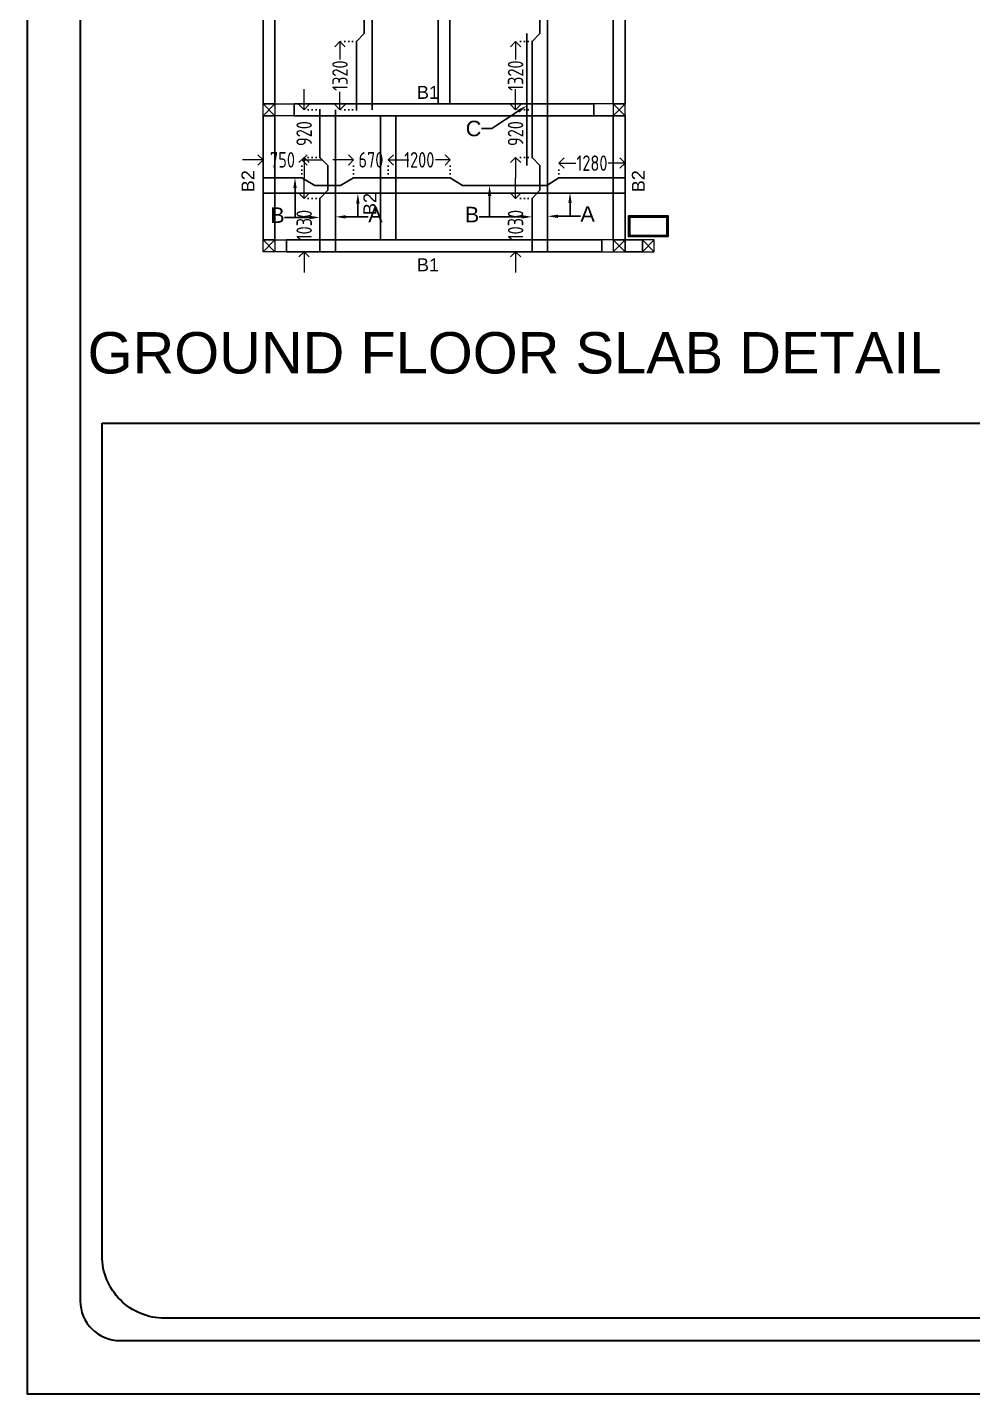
# Model space of a CAD drawing. Header units: inches. Extents: x -605 to 2991212, y -2872845 to 0.
# Drawn here: x 2800878 to 2819163, y -2153550 to -2127129 of the extents above; entities that cross this region are included whole.
import ezdxf
from ezdxf import colors
from ezdxf.entities.mleader import LeaderData, LeaderLine
from ezdxf.enums import TextEntityAlignment as Align
from ezdxf.math import Vec2, Vec3

# ---------------------------------------------------------------- set-up
doc = ezdxf.new("R2010")
doc.units = ezdxf.units.IN
doc.header["$LTSCALE"] = 600
doc.header["$MEASUREMENT"] = 0
doc.linetypes.add('DOT2', pattern=[0.125, 0, -0.125])
for name, color, linetype, lineweight in [('rDIMension', 1, 'Continuous', 18), ('rRCC 2', 40, 'Continuous', 15), ('rREINF 1', 1, 'Continuous', 25), ('rSHEET', 2, 'Continuous', 30)]:
    doc.layers.add(name, color=color, linetype=linetype, lineweight=lineweight)
doc.styles.add('DIM', font='geniso.shx', dxfattribs={"width": 0.85})
doc.styles.get("Standard").update_dxf_attribs({"font": 'arial.ttf'})
doc.dimstyles.new('ST-100', dxfattribs={"dimscale": 100, "dimtxt": 2.5, "dimasz": 2, "dimexe": 0.18, "dimexo": 0.0625, "dimgap": 0.2, "dimtad": 0, "dimdec": 0, "dimzin": 0, "dimdsep": 46, "dimtxsty": 'DIM', "dimblk": 'OPEN90', "dimcen": 0.09, "dimclrd": 256, "dimclrt": 7, "dimadec": 0, "dimazin": 0, "dimtfac": 1, "dimtdec": 0, "dimtofl": 0, "dimtmove": 0, "dimatfit": 3, "dimldrblk": 'OPEN90', "dimfxl": 1, "dimtolj": 1, "dimtzin": 0, "dimlwd": -1, "dimarcsym": 0})

# ---------------------------------------------------------------- blocks, each defined once
blk = doc.blocks.new('_Open90')
at = {"color": 0, "linetype": 'ByBlock', "lineweight": -2}
for p, q in [((0, 0), (-1, 0)), ((-0.5, 0.5), (0, 0)), ((0, 0), (-0.5, -0.5))]:
    blk.add_line(p, q, dxfattribs=at)
blk = doc.blocks.new('*D196')
at = {"layer": 'Defpoints', "color": 0, "linetype": 'ByBlock', "transparency": 16777216}
for p in [(2806233, -2128724), (2806538, -2128724), (2806538, -2129644)]:
    blk.add_point(p, dxfattribs=at)
at = {"layer": 'rDIMension', "transparency": 16777216}
for p, q in [((2806233, -2128524), (2806233, -2128324)), ((2806233, -2129844), (2806233, -2130044))]:
    blk.add_line(p, q, dxfattribs=at)
at = {"layer": 'rDIMension', "color": 0, "linetype": 'DOT2', "lineweight": -2, "transparency": 16777216}
for p, q in [((2806538, -2128724), (2806233, -2128724)), ((2806538, -2129644), (2806233, -2129644))]:
    blk.add_line(p, q, dxfattribs=at)
at = {"layer": 'rDIMension', "linetype": 'ByBlock', "transparency": 16777216, "xscale": 200, "yscale": 200, "zscale": 200}
for p, rotation in [((2806233, -2128724), 270), ((2806233, -2129644), 90)]:
    blk.add_blockref('_Open90', p, dxfattribs=dict(at, rotation=rotation))
at = {"layer": 'rDIMension', "color": 7, "linetype": 'ByBlock', "transparency": 16777216, "insert": (2806233, -2129184), "char_height": 300, "attachment_point": 5, "rotation": 90, "style": 'DIM'}
blk.add_mtext('\\A1;920', dxfattribs=at)
blk = doc.blocks.new('*D197')
at = {"layer": 'Defpoints', "color": 0, "linetype": 'ByBlock', "transparency": 16777216}
for p in [(2806233, -2130439), (2806538, -2130439), (2806538, -2131469)]:
    blk.add_point(p, dxfattribs=at)
at = {"layer": 'rDIMension', "transparency": 16777216}
for p, q in [((2806233, -2130239), (2806233, -2130039)), ((2806233, -2131669), (2806233, -2131869))]:
    blk.add_line(p, q, dxfattribs=at)
at = {"layer": 'rDIMension', "color": 0, "linetype": 'DOT2', "lineweight": -2, "transparency": 16777216}
for p, q in [((2806538, -2130439), (2806233, -2130439)), ((2806538, -2131469), (2806233, -2131469))]:
    blk.add_line(p, q, dxfattribs=at)
at = {"layer": 'rDIMension', "linetype": 'ByBlock', "transparency": 16777216, "xscale": 200, "yscale": 200, "zscale": 200}
for p, rotation in [((2806233, -2130439), 270), ((2806233, -2131469), 90)]:
    blk.add_blockref('_Open90', p, dxfattribs=dict(at, rotation=rotation))
at = {"layer": 'rDIMension', "color": 7, "linetype": 'ByBlock', "transparency": 16777216, "insert": (2806233, -2130954), "char_height": 300, "attachment_point": 5, "rotation": 90, "style": 'DIM'}
blk.add_mtext('\\A1;1030', dxfattribs=at)
blk = doc.blocks.new('*D198')
at = {"layer": 'Defpoints', "color": 0, "linetype": 'ByBlock', "transparency": 16777216}
for p in [(2810322, -2128724), (2810642, -2128724), (2810642, -2129644)]:
    blk.add_point(p, dxfattribs=at)
at = {"layer": 'rDIMension', "transparency": 16777216}
for p, q in [((2810322, -2128524), (2810322, -2128324)), ((2810322, -2129844), (2810322, -2130044))]:
    blk.add_line(p, q, dxfattribs=at)
at = {"layer": 'rDIMension', "color": 0, "linetype": 'DOT2', "lineweight": -2, "transparency": 16777216}
for p, q in [((2810642, -2128724), (2810322, -2128724)), ((2810642, -2129644), (2810322, -2129644))]:
    blk.add_line(p, q, dxfattribs=at)
at = {"layer": 'rDIMension', "linetype": 'ByBlock', "transparency": 16777216, "xscale": 200, "yscale": 200, "zscale": 200}
for p, rotation in [((2810322, -2128724), 270), ((2810322, -2129644), 90)]:
    blk.add_blockref('_Open90', p, dxfattribs=dict(at, rotation=rotation))
at = {"layer": 'rDIMension', "color": 7, "linetype": 'ByBlock', "transparency": 16777216, "insert": (2810322, -2129184), "char_height": 300, "attachment_point": 5, "rotation": 90, "style": 'DIM'}
blk.add_mtext('\\A1;920', dxfattribs=at)
blk = doc.blocks.new('*D199')
at = {"layer": 'Defpoints', "color": 0, "linetype": 'ByBlock', "transparency": 16777216}
for p in [(2810322, -2130439), (2810642, -2130439), (2810642, -2131469)]:
    blk.add_point(p, dxfattribs=at)
at = {"layer": 'rDIMension', "transparency": 16777216}
for p, q in [((2810322, -2130239), (2810322, -2130039)), ((2810322, -2131669), (2810322, -2131869))]:
    blk.add_line(p, q, dxfattribs=at)
at = {"layer": 'rDIMension', "color": 0, "linetype": 'DOT2', "lineweight": -2, "transparency": 16777216}
for p, q in [((2810642, -2130439), (2810322, -2130439)), ((2810642, -2131469), (2810322, -2131469))]:
    blk.add_line(p, q, dxfattribs=at)
at = {"layer": 'rDIMension', "linetype": 'ByBlock', "transparency": 16777216, "xscale": 200, "yscale": 200, "zscale": 200}
for p, rotation in [((2810322, -2130439), 270), ((2810322, -2131469), 90)]:
    blk.add_blockref('_Open90', p, dxfattribs=dict(at, rotation=rotation))
at = {"layer": 'rDIMension', "color": 7, "linetype": 'ByBlock', "transparency": 16777216, "insert": (2810322, -2130954), "char_height": 300, "attachment_point": 5, "rotation": 90, "style": 'DIM'}
blk.add_mtext('\\A1;1030', dxfattribs=at)
blk = doc.blocks.new('*D200')
at = {"layer": 'Defpoints', "color": 0, "linetype": 'ByBlock', "transparency": 16777216}
for p in [(2805439, -2129692), (2805439, -2130039), (2806189, -2130039)]:
    blk.add_point(p, dxfattribs=at)
at = {"layer": 'rDIMension', "transparency": 16777216}
for p, q in [((2805239, -2129692), (2805039, -2129692)), ((2806389, -2129692), (2806589, -2129692))]:
    blk.add_line(p, q, dxfattribs=at)
at = {"layer": 'rDIMension', "color": 0, "linetype": 'DOT2', "lineweight": -2, "transparency": 16777216}
for p, q in [((2805439, -2130039), (2805439, -2129692)), ((2806189, -2130039), (2806189, -2129692))]:
    blk.add_line(p, q, dxfattribs=at)
at = {"layer": 'rDIMension', "linetype": 'ByBlock', "transparency": 16777216, "xscale": 200, "yscale": 200, "zscale": 200}
blk.add_blockref('_Open90', (2805439, -2129692), dxfattribs=at)
at = {"layer": 'rDIMension', "linetype": 'ByBlock', "transparency": 16777216, "xscale": 200, "yscale": 200, "zscale": 200, "rotation": 180}
blk.add_blockref('_Open90', (2806189, -2129692), dxfattribs=at)
at = {"layer": 'rDIMension', "color": 7, "linetype": 'ByBlock', "transparency": 16777216, "insert": (2805814, -2129692), "char_height": 300, "attachment_point": 5, "style": 'DIM'}
blk.add_mtext('\\A1;750', dxfattribs=at)
blk = doc.blocks.new('*D201')
at = {"layer": 'Defpoints', "color": 0, "linetype": 'ByBlock', "transparency": 16777216}
for p in [(2807859, -2129692), (2807189, -2130039), (2807859, -2130039)]:
    blk.add_point(p, dxfattribs=at)
at = {"layer": 'rDIMension', "transparency": 16777216}
for p, q in [((2806989, -2129692), (2806789, -2129692)), ((2808059, -2129692), (2808259, -2129692))]:
    blk.add_line(p, q, dxfattribs=at)
at = {"layer": 'rDIMension', "color": 0, "linetype": 'DOT2', "lineweight": -2, "transparency": 16777216}
for p, q in [((2807189, -2130039), (2807189, -2129692)), ((2807859, -2130039), (2807859, -2129692))]:
    blk.add_line(p, q, dxfattribs=at)
at = {"layer": 'rDIMension', "linetype": 'ByBlock', "transparency": 16777216, "xscale": 200, "yscale": 200, "zscale": 200}
blk.add_blockref('_Open90', (2807189, -2129692), dxfattribs=at)
at = {"layer": 'rDIMension', "linetype": 'ByBlock', "transparency": 16777216, "xscale": 200, "yscale": 200, "zscale": 200, "rotation": 180}
blk.add_blockref('_Open90', (2807859, -2129692), dxfattribs=at)
at = {"layer": 'rDIMension', "color": 7, "linetype": 'ByBlock', "transparency": 16777216, "insert": (2807524, -2129692), "char_height": 300, "attachment_point": 5, "style": 'DIM'}
blk.add_mtext('\\A1;670', dxfattribs=at)
blk = doc.blocks.new('*D202')
at = {"layer": 'Defpoints', "color": 0, "linetype": 'ByBlock', "transparency": 16777216}
for p in [(2812439, -2129756), (2811159, -2130039), (2812439, -2130039)]:
    blk.add_point(p, dxfattribs=at)
at = {"layer": 'rDIMension', "color": 0, "linetype": 'DOT2', "lineweight": -2, "transparency": 16777216}
for p, q in [((2811159, -2130039), (2811159, -2129756)), ((2812439, -2130039), (2812439, -2129756))]:
    blk.add_line(p, q, dxfattribs=at)
at = {"layer": 'rDIMension', "transparency": 16777216}
for p, q in [((2811359, -2129756), (2811486, -2129756)), ((2812239, -2129756), (2812112, -2129756))]:
    blk.add_line(p, q, dxfattribs=at)
at = {"layer": 'rDIMension', "linetype": 'ByBlock', "transparency": 16777216, "xscale": 200, "yscale": 200, "zscale": 200, "rotation": 180}
blk.add_blockref('_Open90', (2811159, -2129756), dxfattribs=at)
at = {"layer": 'rDIMension', "linetype": 'ByBlock', "transparency": 16777216, "xscale": 200, "yscale": 200, "zscale": 200}
blk.add_blockref('_Open90', (2812439, -2129756), dxfattribs=at)
at = {"layer": 'rDIMension', "color": 7, "linetype": 'ByBlock', "transparency": 16777216, "insert": (2811799, -2129756), "char_height": 300, "attachment_point": 5, "style": 'DIM'}
blk.add_mtext('\\A1;1280', dxfattribs=at)
blk = doc.blocks.new('*D203')
at = {"layer": 'Defpoints', "color": 0, "linetype": 'ByBlock', "transparency": 16777216}
for p in [(2807859, -2129692), (2807859, -2130039), (2809059, -2130039)]:
    blk.add_point(p, dxfattribs=at)
at = {"layer": 'rDIMension', "color": 0, "linetype": 'DOT2', "lineweight": -2, "transparency": 16777216}
for p, q in [((2807859, -2130039), (2807859, -2129692)), ((2809059, -2130039), (2809059, -2129692))]:
    blk.add_line(p, q, dxfattribs=at)
at = {"layer": 'rDIMension', "transparency": 16777216}
for p, q in [((2808059, -2129692), (2808146, -2129692)), ((2808859, -2129692), (2808772, -2129692))]:
    blk.add_line(p, q, dxfattribs=at)
at = {"layer": 'rDIMension', "linetype": 'ByBlock', "transparency": 16777216, "xscale": 200, "yscale": 200, "zscale": 200, "rotation": 180}
blk.add_blockref('_Open90', (2807859, -2129692), dxfattribs=at)
at = {"layer": 'rDIMension', "linetype": 'ByBlock', "transparency": 16777216, "xscale": 200, "yscale": 200, "zscale": 200}
blk.add_blockref('_Open90', (2809059, -2129692), dxfattribs=at)
at = {"layer": 'rDIMension', "color": 7, "linetype": 'ByBlock', "transparency": 16777216, "insert": (2808459, -2129692), "char_height": 300, "attachment_point": 5, "style": 'DIM'}
blk.add_mtext('\\A1;1200', dxfattribs=at)
blk = doc.blocks.new('*D226')
at = {"layer": 'Defpoints', "color": 0, "linetype": 'ByBlock', "transparency": 16777216}
for p in [(2807246, -2127404), (2806926, -2128724), (2807246, -2128724)]:
    blk.add_point(p, dxfattribs=at)
at = {"layer": 'rDIMension', "color": 0, "linetype": 'DOT2', "lineweight": -2, "transparency": 16777216}
for p, q in [((2807246, -2127404), (2806926, -2127404)), ((2807246, -2128724), (2806926, -2128724))]:
    blk.add_line(p, q, dxfattribs=at)
at = {"layer": 'rDIMension', "transparency": 16777216}
for p, q in [((2806926, -2127604), (2806926, -2127751)), ((2806926, -2128524), (2806926, -2128378))]:
    blk.add_line(p, q, dxfattribs=at)
at = {"layer": 'rDIMension', "linetype": 'ByBlock', "transparency": 16777216, "xscale": 200, "yscale": 200, "zscale": 200}
for p, rotation in [((2806926, -2127404), 90), ((2806926, -2128724), 270)]:
    blk.add_blockref('_Open90', p, dxfattribs=dict(at, rotation=rotation))
at = {"layer": 'rDIMension', "color": 7, "linetype": 'ByBlock', "transparency": 16777216, "insert": (2806926, -2128064), "char_height": 300, "attachment_point": 5, "rotation": 90, "style": 'DIM'}
blk.add_mtext('\\A1;1320', dxfattribs=at)
blk = doc.blocks.new('*D228')
at = {"layer": 'Defpoints', "color": 0, "linetype": 'ByBlock', "transparency": 16777216}
for p in [(2810642, -2127404), (2810322, -2128724), (2810642, -2128724)]:
    blk.add_point(p, dxfattribs=at)
at = {"layer": 'rDIMension', "color": 0, "linetype": 'DOT2', "lineweight": -2, "transparency": 16777216}
for p, q in [((2810642, -2127404), (2810322, -2127404)), ((2810642, -2128724), (2810322, -2128724))]:
    blk.add_line(p, q, dxfattribs=at)
at = {"layer": 'rDIMension', "transparency": 16777216}
for p, q in [((2810322, -2127604), (2810322, -2127751)), ((2810322, -2128524), (2810322, -2128378))]:
    blk.add_line(p, q, dxfattribs=at)
at = {"layer": 'rDIMension', "linetype": 'ByBlock', "transparency": 16777216, "xscale": 200, "yscale": 200, "zscale": 200}
for p, rotation in [((2810322, -2127404), 90), ((2810322, -2128724), 270)]:
    blk.add_blockref('_Open90', p, dxfattribs=dict(at, rotation=rotation))
at = {"layer": 'rDIMension', "color": 7, "linetype": 'ByBlock', "transparency": 16777216, "insert": (2810322, -2128064), "char_height": 300, "attachment_point": 5, "rotation": 90, "style": 'DIM'}
blk.add_mtext('\\A1;1320', dxfattribs=at)

msp = doc.modelspace()

# ---------------------------------------------------------------- linework, layer by layer
at = {"color": 8, "linetype": 'ByBlock'}
for q in [(2807708.9, -2128839.4), (2812208.9, -2131239.4)]:
    msp.add_line((2812208.9, -2128839.4), q, dxfattribs=at)
at = {"color": 4, "linetype": 'ByBlock'}
for points in [[(2807546.4, -2123706.9), (2807546.4, -2128724.4)], [(2810942.2, -2123706.9), (2810942.2, -2128724.4)], [(2807396.4, -2125180.3), (2807396.4, -2127251)], [(2810792.2, -2125180.3), (2810792.2, -2127251)], [(2807246.4, -2128724.4), (2807246.4, -2127404.4), (2807396.4, -2127251)], [(2810542.2, -2129799.1), (2810542.2, -2127251)], [(2810642.2, -2128724.4), (2810642.2, -2127404.4), (2810792.2, -2127251)], [(2806538.1, -2128724.4), (2806538.1, -2129644.4), (2806688.1, -2129799.1)], [(2806838.1, -2131469.4), (2806838.1, -2128724.4)], [(2810642.2, -2128724.4), (2810642.2, -2129644.4), (2810792.2, -2129799.1)], [(2810942.2, -2131469.4), (2810942.2, -2128724.4)], [(2805438.9, -2130039.4), (2806188.9, -2130039.4), (2806439.5, -2130189.4)], [(2806688.1, -2130279.6), (2806688.1, -2129799.1)], [(2806688.1, -2130279.6), (2806688.1, -2129799.1)], [(2807858.9, -2130039.4), (2807188.9, -2130039.4), (2806938.2, -2130189.4)], [(2807858.9, -2130039.4), (2809058.9, -2130039.4), (2809293.2, -2130189.4), (2810924.5, -2130189.4), (2811158.9, -2130039.4), (2812438.9, -2130039.4)], [(2810792.2, -2130279.6), (2810792.2, -2129799.1)], [(2810792.2, -2130279.6), (2810792.2, -2129799.1)], [(2806439.5, -2130189.4), (2806938.2, -2130189.4)], [(2806538.1, -2131469.4), (2806538.1, -2130439.4), (2806688.1, -2130279.6)], [(2810642.2, -2131469.4), (2810642.2, -2130439.4), (2810792.2, -2130279.6)], [(2805438.9, -2130339.4), (2807858.9, -2130339.4)], [(2807858.9, -2130339.4), (2812438.9, -2130339.4)]]:
    msp.add_lwpolyline(points, dxfattribs=at)
at = {"color": 1, "linetype": 'ByBlock'}
for points in [[(2805668.9, -2128609.4), (2805438.9, -2128609.4), (2805438.9, -2123821.9), (2805668.9, -2123821.9)], [(2809051.7, -2128609.4), (2808821.7, -2128609.4), (2808821.7, -2123821.9), (2809051.7, -2123821.9)], [(2812208.9, -2123821.9), (2812438.9, -2123821.9), (2812438.9, -2128609.4), (2812208.9, -2128609.4)], [(2806038.9, -2128609.4), (2811838.9, -2128609.4), (2811838.9, -2128839.4), (2806038.9, -2128839.4)], [(2805668.9, -2131239.4), (2805438.9, -2131239.4), (2805438.9, -2128839.4), (2805668.9, -2128839.4)], [(2807708.9, -2128839.4), (2808008.9, -2128839.4), (2808008.9, -2131239.4), (2807708.9, -2131239.4)], [(2812208.9, -2128839.4), (2812438.9, -2128839.4), (2812438.9, -2131239.4), (2812208.9, -2131239.4)], [(2805888.9, -2131239.4), (2811988.9, -2131239.4), (2811988.9, -2131469.4), (2805888.9, -2131469.4)], [(2812438.9, -2131239.4), (2812773.9, -2131239.4), (2812773.9, -2131469.4), (2812438.9, -2131469.4)]]:
    msp.add_lwpolyline(points, close=True, dxfattribs=at)
at = {"color": 6, "linetype": 'ByBlock'}
msp.add_lwpolyline([(2813273.9, -2131176.9), (2813273.9, -2130776.9), (2812503.9, -2130776.9), (2812503.9, -2131176.9)], close=True, dxfattribs=at)
at = {"color": 3, "linetype": 'ByBlock'}
msp.add_lwpolyline([(2813248.9, -2131151.9), (2813248.9, -2130801.9), (2812528.9, -2130801.9), (2812528.9, -2131151.9)], close=True, dxfattribs=at)
at = {"layer": 'rRCC 2', "color": 6}
for p, q in [((2805438.9, -2128609.4), (2805668.9, -2128839.4)), ((2805438.9, -2128839.4), (2805668.9, -2128609.4)), ((2812438.9, -2128609.4), (2812208.9, -2128839.4)), ((2812438.9, -2128839.4), (2812208.9, -2128609.4)), ((2805438.9, -2131239.4), (2805668.9, -2131469.4)), ((2805438.9, -2131469.4), (2805668.9, -2131239.4)), ((2812438.9, -2131239.4), (2812208.9, -2131469.4)), ((2812438.9, -2131469.4), (2812208.9, -2131239.4)), ((2813003.9, -2131239.4), (2812773.9, -2131469.4)), ((2813003.9, -2131469.4), (2812773.9, -2131239.4))]:
    msp.add_line(p, q, dxfattribs=at)
for points in [[(2805438.9, -2128839.4), (2805438.9, -2128609.4), (2806038.9, -2128609.4), (2806038.9, -2128839.4)], [(2805438.9, -2128609.4), (2805668.9, -2128609.4), (2805668.9, -2128839.4), (2805438.9, -2128839.4)], [(2812438.9, -2128839.4), (2812438.9, -2128609.4), (2811838.9, -2128609.4), (2811838.9, -2128839.4)], [(2812438.9, -2128609.4), (2812208.9, -2128609.4), (2812208.9, -2128839.4), (2812438.9, -2128839.4)], [(2805438.9, -2131469.4), (2805438.9, -2131239.4), (2805888.9, -2131239.4), (2805888.9, -2131469.4)], [(2805438.9, -2131239.4), (2805668.9, -2131239.4), (2805668.9, -2131469.4), (2805438.9, -2131469.4)], [(2812438.9, -2131469.4), (2812438.9, -2131239.4), (2811988.9, -2131239.4), (2811988.9, -2131469.4)], [(2812438.9, -2131239.4), (2812208.9, -2131239.4), (2812208.9, -2131469.4), (2812438.9, -2131469.4)], [(2813003.9, -2131239.4), (2812773.9, -2131239.4), (2812773.9, -2131469.4), (2813003.9, -2131469.4)]]:
    msp.add_lwpolyline(points, close=True, dxfattribs=at)
at = {"layer": 'rSHEET'}
msp.add_lwpolyline([(2877048.1, -2153550.4), (2877048.1, -2045824.8), (2800878.4, -2045824.8), (2800878.4, -2153550.4)], close=True, dxfattribs=at)
for points in [[(2876024.1, -2151755), (2876024.1, -2047620.3, 0.4142136), (2875254.6, -2046850.8), (2802671.9, -2046850.8, 0.4142136), (2801902.5, -2047620.3), (2801902.5, -2151755, 0.4142136), (2802671.9, -2152524.4), (2875254.6, -2152524.4, 0.4142136)], [(2802324.9, -2134780.7), (2861186.6, -2134780.7), (2861186.6, -2150884, -0.4142136), (2859977.6, -2152093), (2803533.9, -2152093, -0.4142136), (2802324.9, -2150884)]]:
    msp.add_lwpolyline(points, format="xyb", close=True, dxfattribs=at)

# ---------------------------------------------------------------- texts
at = {"layer": 'rRCC 2'}
for s, height, p in [('B1', 250, (2808627.5, -2128388)), ('B1', 250, (2808627.5, -2131721.5)), ('GROUND FLOOR SLAB DETAIL', 800, (2810302.2, -2133423.1))]:
    msp.add_text(s, height=height, dxfattribs=at).set_placement(p, align=Align.MIDDLE_CENTER)
for p in [(2805146.2, -2130105.6), (2812696.5, -2130105.6), (2807504, -2130546.3)]:
    msp.add_text('B2', height=250, rotation=90, dxfattribs=at).set_placement(p, align=Align.MIDDLE_CENTER)

# ---------------------------------------------------------------- dimensions: what is measured, and where the dimension line sits
at = {"layer": 'rDIMension', "color": 1, "linetype": 'ByBlock'}
for base, p1, p2, picture, middle in [((2806925.7, -2128724.4), (2807246.4, -2127404.4), (2807246.4, -2128724.4), '*D226', (2806925.7, -2128064.4)), ((2810321.5, -2128724.4), (2810642.2, -2127404.4), (2810642.2, -2128724.4), '*D228', (2810321.5, -2128064.4)), ((2806233.1, -2128724.4), (2806538.1, -2129644.4), (2806538.1, -2128724.4), '*D196', (2806233.1, -2129184.4)), ((2810321.5, -2128724.4), (2810642.2, -2129644.4), (2810642.2, -2128724.4), '*D198', (2810321.5, -2129184.4)), ((2806233.1, -2130439.4), (2806538.1, -2131469.4), (2806538.1, -2130439.4), '*D197', (2806233.1, -2130954.4)), ((2810321.5, -2130439.4), (2810642.2, -2131469.4), (2810642.2, -2130439.4), '*D199', (2810321.5, -2130954.4))]:
    dim = msp.add_linear_dim(base=base, p1=p1, p2=p2, angle=90, dimstyle='ST-100', override={"dimtxt": 3, "dimexe": 0, "dimexo": 0, "dimtmove": 1, "dimfxl": 1.25, "dimtfillclr": 256, "dimarcsym": 2}, dxfattribs=at)
    dim.commit()
    dim.dimension.update_dxf_attribs({"geometry": picture, "text_midpoint": middle})
for base, p1, p2, picture, middle in [((2805438.9, -2129692.3), (2806188.9, -2130039.4), (2805438.9, -2130039.4), '*D200', (2805813.9, -2129692.3)), ((2807858.9, -2129692.3), (2807188.9, -2130039.4), (2807858.9, -2130039.4), '*D201', (2807523.9, -2129692.3)), ((2807858.9, -2129692.3), (2809058.9, -2130039.4), (2807858.9, -2130039.4), '*D203', (2808458.9, -2129692.3)), ((2812438.9, -2129755.8), (2811158.9, -2130039.4), (2812438.9, -2130039.4), '*D202', (2811798.9, -2129755.8))]:
    dim = msp.add_linear_dim(base=base, p1=p1, p2=p2, dimstyle='ST-100', override={"dimtxt": 3, "dimexe": 0, "dimexo": 0, "dimtmove": 1, "dimfxl": 1.25, "dimtfillclr": 256, "dimarcsym": 2}, dxfattribs=at)
    dim.commit()
    dim.dimension.update_dxf_attribs({"geometry": picture, "text_midpoint": middle})

# ---------------------------------------------------------------- leaders
at = {"layer": 'rREINF 1', "color": 3, "linetype": 'ByBlock'}
ml = msp.add_multileader_mtext('Standard', dxfattribs=at)
ml.set_content('C', color=3)
ml.set_leader_properties()
ml.build(insert=Vec2(0, 0))
ml.multileader.update_dxf_attribs({"text_top_attachment_type": 0, "text_bottom_attachment_type": 0, "dogleg_length": 200, "arrow_head_size": 200})
ctx = ml.context
ctx.base_point, ctx.char_height, ctx.arrow_head_size, ctx.landing_gap_size, ctx.plane_origin = Vec3(2809395.4, -2129088.3), 300, 200, 0.09, Vec3(2810291.7, -2128685.8)
ctx.text_align_type = 2
notes = []
notes.append((ctx, [(1, (1, 1, 0), (2809860.8, -2129088.3), (-1, 0), 200, [(0, [(2810542.2, -2128643.8)], 256, [])])]))
ctx.mtext.insert, ctx.mtext.alignment, ctx.mtext.flow_direction = Vec3(2809660.7, -2128935.8), 3, 5
ml = msp.add_multileader_mtext('Standard', dxfattribs=at)
ml.set_content('B', color=3)
ml.set_leader_properties()
ml.build(insert=Vec2(0, 0))
ml.multileader.update_dxf_attribs({"text_top_attachment_type": 0, "text_bottom_attachment_type": 0, "dogleg_length": 200, "arrow_head_size": 200})
ctx = ml.context
ctx.base_point, ctx.char_height, ctx.arrow_head_size, ctx.landing_gap_size, ctx.plane_origin = Vec3(2805629.2, -2130805.7), 300, 200, 0.09, Vec3(2806090, -2130212.5)
ctx.text_align_type = 2
notes.append((ctx, [(0, (1, 1, 0), (2806055.9, -2130805.7), (-1, 0), 200, [(0, [(2806055.9, -2130039.4)], 256, [])])]))
ctx.mtext.insert, ctx.mtext.alignment, ctx.mtext.flow_direction = Vec3(2805855.8, -2130611.3), 3, 5
ml = msp.add_multileader_mtext('Standard', dxfattribs=at)
ml.set_content('B', color=3)
ml.set_leader_properties()
ml.build(insert=Vec2(0, 0))
ml.multileader.update_dxf_attribs({"text_top_attachment_type": 0, "text_bottom_attachment_type": 0, "dogleg_length": 200, "arrow_head_size": 200})
ctx = ml.context
ctx.base_point, ctx.char_height, ctx.arrow_head_size, ctx.landing_gap_size, ctx.plane_origin = Vec3(2809392.5, -2130794.4), 300, 200, 0.09, Vec3(2809853.4, -2130201.2)
ctx.text_align_type = 2
notes.append((ctx, [(0, (1, 1, 0), (2809819.3, -2130794.4), (-1, 0), 200, [(0, [(2809819.3, -2130189.4)], 256, [])])]))
ctx.mtext.insert, ctx.mtext.alignment, ctx.mtext.flow_direction = Vec3(2809619.2, -2130600), 3, 5
ml = msp.add_multileader_mtext('Standard', dxfattribs=at)
ml.set_content('A', color=3)
ml.set_leader_properties()
ml.build(insert=Vec2(0, 0))
ml.multileader.update_dxf_attribs({"text_top_attachment_type": 0, "text_bottom_attachment_type": 0, "dogleg_length": 200, "arrow_head_size": 200})
ctx = ml.context
ctx.base_point, ctx.char_height, ctx.arrow_head_size, ctx.landing_gap_size, ctx.plane_origin = Vec3(2807471.6, -2130794.6), 300, 200, 0.09, Vec3(2807425, -2130201.3)
notes.append((ctx, [(0, (1, 1, 0), (2807271.6, -2130794.6), (1, 0), 200, [(0, [(2807271.6, -2130339.4)], 256, [])])]))
ctx.mtext.insert, ctx.mtext.flow_direction = Vec3(2807471.7, -2130600.2), 5
ml = msp.add_multileader_mtext('Standard', dxfattribs=at)
ml.set_content('A', color=3)
ml.set_leader_properties()
ml.build(insert=Vec2(0, 0))
ml.multileader.update_dxf_attribs({"text_top_attachment_type": 0, "text_bottom_attachment_type": 0, "dogleg_length": 200, "arrow_head_size": 200})
ctx = ml.context
ctx.base_point, ctx.char_height, ctx.arrow_head_size, ctx.landing_gap_size, ctx.plane_origin = Vec3(2811575.7, -2130783.3), 300, 200, 0.09, Vec3(2811529.2, -2130190)
notes.append((ctx, [(0, (1, 1, 0), (2811375.7, -2130783.3), (1, 0), 200, [(0, [(2811375.7, -2130328.1)], 256, [])])]))
ctx.mtext.insert, ctx.mtext.flow_direction = Vec3(2811575.8, -2130588.9), 5
ml = msp.add_multileader_mtext('Standard', dxfattribs=at)
ml.set_content('', color=3)
ml.set_leader_properties()
ml.build(insert=Vec2(0, 0))
ml.multileader.update_dxf_attribs({"text_top_attachment_type": 0, "text_bottom_attachment_type": 0, "dogleg_length": 200, "arrow_head_size": 200})
ctx = ml.context
ctx.base_point, ctx.char_height, ctx.arrow_head_size, ctx.landing_gap_size, ctx.plane_origin = Vec3(2805855.7, -2130805.7), 300, 200, 0.09, Vec3(2806491.1, -2130805.7)
ctx.text_align_type = 2
notes.append((ctx, [(0, (1, 1, 0), (2806055.9, -2130805.7), (-1, 0), 200, [(0, [(2806538.1, -2130805.7)], 256, [])])]))
ctx.mtext.insert, ctx.mtext.alignment, ctx.mtext.flow_direction = Vec3(2805855.8, -2130655.7), 3, 5
ml = msp.add_multileader_mtext('Standard', dxfattribs=at)
ml.set_content('', color=3)
ml.set_leader_properties()
ml.build(insert=Vec2(0, 0))
ml.multileader.update_dxf_attribs({"text_top_attachment_type": 0, "text_bottom_attachment_type": 0, "dogleg_length": 200, "arrow_head_size": 200})
ctx = ml.context
ctx.base_point, ctx.char_height, ctx.arrow_head_size, ctx.landing_gap_size, ctx.plane_origin = Vec3(2807471.6, -2130794.6), 300, 200, 0.09, Vec3(2806855.8, -2130794.6)
notes.append((ctx, [(0, (1, 1, 0), (2807271.6, -2130794.6), (1, 0), 200, [(0, [(2806838.9, -2130794.6)], 256, [])])]))
ctx.mtext.insert, ctx.mtext.flow_direction = Vec3(2807471.7, -2130644.6), 5
ml = msp.add_multileader_mtext('Standard', dxfattribs=at)
ml.set_content('', color=3)
ml.set_leader_properties()
ml.build(insert=Vec2(0, 0))
ml.multileader.update_dxf_attribs({"text_top_attachment_type": 0, "text_bottom_attachment_type": 0, "dogleg_length": 200, "arrow_head_size": 200})
ctx = ml.context
ctx.base_point, ctx.char_height, ctx.arrow_head_size, ctx.landing_gap_size, ctx.plane_origin = Vec3(2809619.1, -2130794.4), 300, 200, 0.09, Vec3(2810422.6, -2130794.4)
ctx.text_align_type = 2
notes.append((ctx, [(0, (1, 1, 0), (2809819.3, -2130794.4), (-1, 0), 200, [(0, [(2810642.2, -2130794.4)], 256, [])])]))
ctx.mtext.insert, ctx.mtext.alignment, ctx.mtext.flow_direction = Vec3(2809619.2, -2130644.4), 3, 5
ml = msp.add_multileader_mtext('Standard', dxfattribs=at)
ml.set_content('', color=3)
ml.set_leader_properties()
ml.build(insert=Vec2(0, 0))
ml.multileader.update_dxf_attribs({"text_top_attachment_type": 0, "text_bottom_attachment_type": 0, "dogleg_length": 200, "arrow_head_size": 200})
ctx = ml.context
ctx.base_point, ctx.char_height, ctx.arrow_head_size, ctx.landing_gap_size, ctx.plane_origin = Vec3(2811575.7, -2130783.3), 300, 200, 0.09, Vec3(2810959.9, -2130783.3)
notes.append((ctx, [(0, (1, 1, 0), (2811375.7, -2130783.3), (1, 0), 200, [(0, [(2810943, -2130783.3)], 256, [])])]))
ctx.mtext.insert, ctx.mtext.flow_direction = Vec3(2811575.8, -2130633.3), 5
for ctx, leaders in notes:
    for number, flags, end, landing, length, lines in leaders:
        leader = LeaderData()
        leader.index, (leader.has_last_leader_line, leader.has_dogleg_vector, leader.attachment_direction) = number, flags
        leader.last_leader_point, leader.dogleg_vector, leader.dogleg_length = Vec3(end), Vec3(landing), length
        for number, points, colour, breaks in lines:
            line = LeaderLine()
            line.index, line.vertices, line.color, line.breaks = number, Vec3.list(points), colors.encode_raw_color(colour), breaks
            leader.lines.append(line)
        ctx.leaders.append(leader)

doc.saveas('drawing.dxf')
